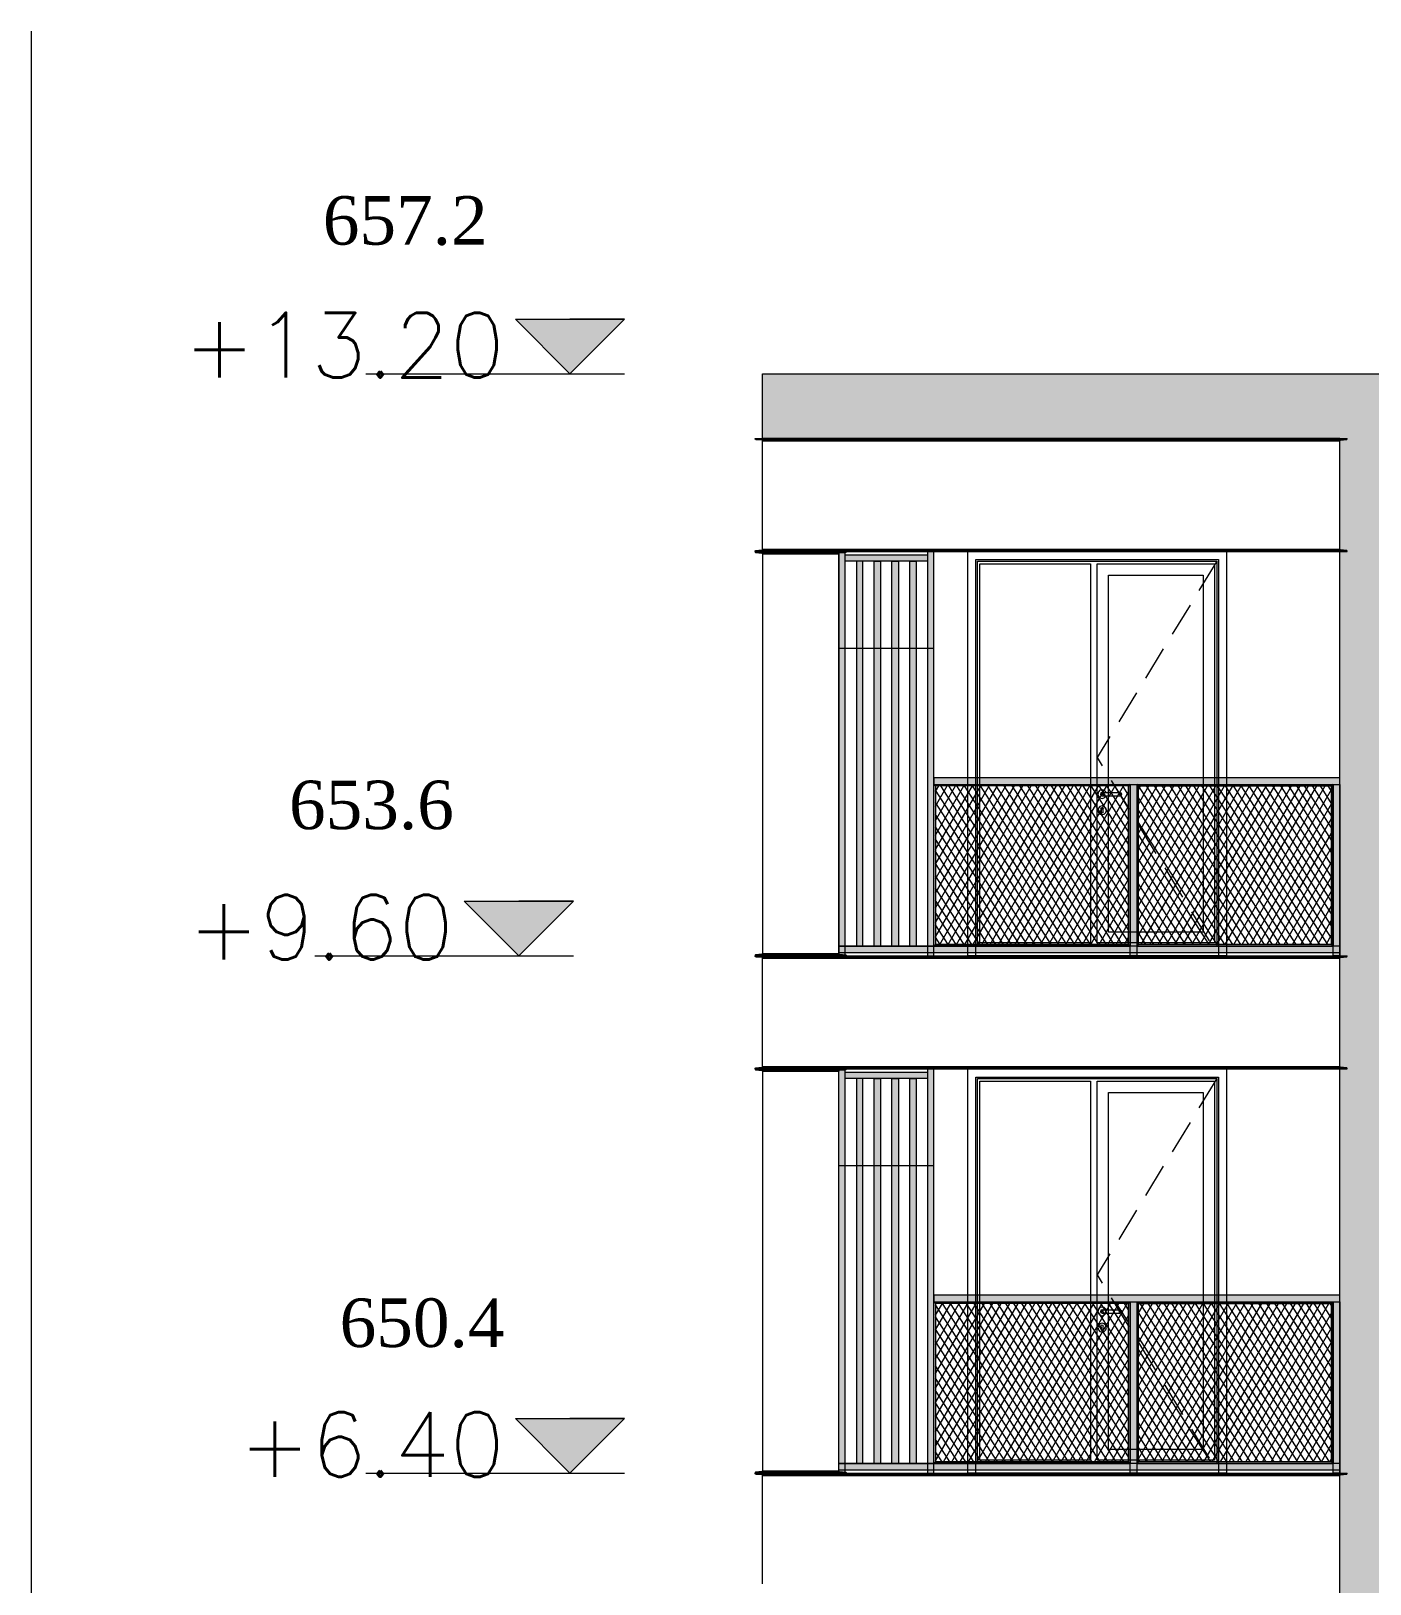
# Model space of a CAD drawing. Header units: millimetres. Extents: x 476244520 to 476657119, y 4620824743 to 4621446928.
# Drawn here: x 476599165 to 476607446, y 4621078460 to 4621088065 of the extents above; entities that cross this region are included whole.
import ezdxf

# ---------------------------------------------------------------- set-up
doc = ezdxf.new("R2010")
doc.units = ezdxf.units.MM
doc.header["$MEASUREMENT"] = 0
doc.linetypes.add('Hidden Line', pattern=[317.5, 211.666667, -105.833333])
for name, color, linetype, lineweight in [('0_Pen_No__1_Pen_No__250', 7, 'Continuous', 0), ('0_Pen_No__250_Pen_No__142', 142, 'Continuous', 0), ('2D Drafting - General_Pen_No__7_Pen_No__7', 7, 'Continuous', 0), ('New_2D Drafting - General_Pen_No__30_Pen_No__9_Pen_No__9_Pen_No__253', 252, 'Continuous', 0), ('New_2D Drafting - General_Pen_No__30_Pen_No__9_Pen_No__9_Pen_No__255', 255, 'Continuous', 0), ('New_2D Drafting - General_Pen_No__30_Pen_No__9_Pen_No__9_Pen_No__7', 7, 'Continuous', 0), ('New_2D Drafting - General_Pen_No__4', 7, 'Continuous', 0), ('New_2D Drafting - General_Pen_No__7', 7, 'Continuous', 0), ('New_New_piketebi_Pen_No__7_Pen_No__1', 1, 'Continuous', 0), ('New_Structural - Bearing_Pen_No__1', 1, 'Continuous', 0), ('New_Structural - Bearing_Pen_No__250', 7, 'Continuous', 0), ('Structural - Bearing_Pen_No__250', 7, 'Continuous', 0), ('zoma_Pen_No__1_Pen_No__142', 142, 'Continuous', 0)]:
    doc.layers.add(name, color=color, linetype=linetype, lineweight=lineweight)
doc.styles.add('GENERATED_STYLE_7', font='times.ttf')
pattern_1 = [(60, (476844527.15, 4621385791.044), (-38.971143, 22.5), []), (122.833095, (476844527.15, 4621385791.044), (36.8060797, 18.75), [])]

msp = doc.modelspace()

# ---------------------------------------------------------------- hatches: boundary and pattern name
at = {"layer": '0_Pen_No__250_Pen_No__142', "linetype": 'Continuous', "lineweight": 0}
for points in [[(476602497.861, 4621085944.891), (476602160.332, 4621086282.585), (476602835.554, 4621086282.42)], [(476602182.119, 4621082345.297), (476601844.59, 4621082682.991), (476602519.812, 4621082682.826)], [(476602497.843, 4621079145.297), (476602160.314, 4621079482.991), (476602835.536, 4621079482.826)]]:
    msp.add_hatch(color=142, dxfattribs=at).paths.add_polyline_path(points)
at = {"layer": 'New_2D Drafting - General_Pen_No__30_Pen_No__9_Pen_No__9_Pen_No__253', "linetype": 'Continuous', "lineweight": 0}
h = msp.add_hatch(dxfattribs=at)
h.set_pattern_fill('BRICK___RUNNING_BOND', color=252, style=0, pattern_type=2)
h.set_pattern_definition([(0, (476844527.15, 4621385791.044), (0, 66.64), []), (90, (476844527.15, 4621385791.04), (-244.8, 0), [66.64, -66.64]), (90, (476844649.55, 4621385857.68), (-244.8, 0), [66.64, -66.64])])
h.paths.add_polyline_path([(476610659.182, 4621085945.125), (476610658.709, 4621075245.534), (476610408.752, 4621075245.534), (476610408.752, 4621075245.581), (476608808.752, 4621075245.581), (476607259.321, 4621075245.581), (476607259.321, 4621085545.576), (476603689.344, 4621085545.576), (476603689.333, 4621085945.125)])
h.paths.add_polyline_path([(476608209.42, 4621082345.606), (476608209.42, 4621082065.581), (476610009.42, 4621082065.581), (476610009.42, 4621082345.581), (476609908.602, 4621082345.581), (476609908.602, 4621084845.581), (476608308.602, 4621084845.581), (476608308.602, 4621082345.606)], flags=0)
h.paths.add_polyline_path([(476608209.42, 4621075945.581), (476608209.42, 4621075665.581), (476610009.42, 4621075665.581), (476610009.42, 4621075945.581), (476609908.386, 4621075945.581), (476609908.386, 4621078445.581), (476608308.386, 4621078445.582), (476608308.386, 4621075945.581)], flags=0)
h.paths.add_polyline_path([(476608209.42, 4621078865.581), (476610009.42, 4621078865.581), (476610009.42, 4621079145.581), (476609908.386, 4621079145.581), (476609908.386, 4621081645.581), (476608308.386, 4621081645.582), (476608308.386, 4621079145.581), (476608209.42, 4621079145.581)], flags=0)
at = {"layer": 'New_2D Drafting - General_Pen_No__30_Pen_No__9_Pen_No__9_Pen_No__255', "linetype": 'Continuous', "lineweight": 0}
for points in [[(476604199.388, 4621084845.549), (476604159.388, 4621084845.549), (476604159.388, 4621082345.555), (476604199.388, 4621082345.555)], [(476604709.388, 4621084825.549), (476604709.388, 4621084785.462), (476604199.388, 4621084785.462), (476604199.388, 4621084825.549)], [(476604309.388, 4621084785.462), (476604269.388, 4621084785.462), (476604269.388, 4621082405.581), (476604309.388, 4621082405.581)], [(476604419.388, 4621084785.462), (476604419.388, 4621082405.581), (476604379.388, 4621082405.581), (476604379.388, 4621084785.462)], [(476604529.388, 4621084785.462), (476604529.388, 4621082405.581), (476604489.388, 4621082405.581), (476604489.388, 4621084785.462)], [(476604639.388, 4621084785.462), (476604639.388, 4621082405.581), (476604599.388, 4621082405.581), (476604599.388, 4621084785.462)], [(476604749.388, 4621084845.549), (476604709.388, 4621084845.549), (476604709.388, 4621082345.555), (476604749.388, 4621082345.555)], [(476607259.321, 4621083405.583), (476607259.321, 4621083445.583), (476604749.613, 4621083445.583), (476604749.613, 4621083405.583)], [(476604759.699, 4621083395.583), (476604749.613, 4621083405.583), (476605963.737, 4621083405.583), (476605953.737, 4621083395.583)], [(476604749.613, 4621083405.583), (476604759.699, 4621083395.583), (476604759.699, 4621082415.555), (476604749.613, 4621082405.581)], [(476605963.764, 4621082405.581), (476605953.764, 4621082415.581), (476605953.764, 4621083395.609), (476605963.764, 4621083405.609)], [(476606003.764, 4621082345.555), (476605963.764, 4621082345.555), (476605963.764, 4621083405.583), (476606003.764, 4621083405.583)], [(476606003.764, 4621082405.555), (476606013.764, 4621082415.555), (476606013.764, 4621083395.583), (476606003.764, 4621083405.583)], [(476606013.764, 4621083395.583), (476606003.764, 4621083405.583), (476607219.321, 4621083405.583), (476607209.321, 4621083395.583)], [(476607219.321, 4621082405.555), (476607209.321, 4621082415.555), (476607209.321, 4621083395.583), (476607219.321, 4621083405.583)], [(476607259.321, 4621082345.589), (476607219.321, 4621082345.589), (476607219.321, 4621083405.583), (476607259.321, 4621083405.583)], [(476607259.321, 4621082365.581), (476607259.321, 4621082405.581), (476604159.388, 4621082405.581), (476604159.388, 4621082365.581)], [(476604759.71, 4621082415.566), (476604749.613, 4621082405.581), (476605963.737, 4621082405.581), (476605953.73, 4621082415.588)], [(476606013.764, 4621082415.581), (476606003.764, 4621082405.581), (476607219.321, 4621082405.581), (476607209.321, 4621082415.581)], [(476604199.388, 4621081645.549), (476604159.388, 4621081645.549), (476604159.388, 4621079145.555), (476604199.388, 4621079145.555)], [(476604709.388, 4621081625.549), (476604709.388, 4621081585.462), (476604199.388, 4621081585.462), (476604199.388, 4621081625.549)], [(476604749.388, 4621081645.549), (476604709.388, 4621081645.549), (476604709.388, 4621079145.555), (476604749.388, 4621079145.555)], [(476604309.388, 4621081585.462), (476604269.388, 4621081585.462), (476604269.388, 4621079205.581), (476604309.388, 4621079205.581)], [(476604419.388, 4621081585.462), (476604419.388, 4621079205.581), (476604379.388, 4621079205.581), (476604379.388, 4621081585.462)], [(476604529.388, 4621081585.462), (476604529.388, 4621079205.581), (476604489.388, 4621079205.581), (476604489.388, 4621081585.462)], [(476604639.388, 4621081585.462), (476604639.388, 4621079205.581), (476604599.388, 4621079205.581), (476604599.388, 4621081585.462)], [(476607259.321, 4621080205.583), (476607259.321, 4621080245.583), (476604749.613, 4621080245.583), (476604749.613, 4621080205.583)], [(476604759.699, 4621080195.583), (476604749.613, 4621080205.583), (476605963.737, 4621080205.583), (476605953.737, 4621080195.583)], [(476604749.613, 4621080205.583), (476604759.699, 4621080195.583), (476604759.699, 4621079215.555), (476604749.613, 4621079205.581)], [(476605963.764, 4621079205.581), (476605953.764, 4621079215.581), (476605953.764, 4621080195.609), (476605963.764, 4621080205.609)], [(476606003.764, 4621079145.555), (476605963.764, 4621079145.555), (476605963.764, 4621080205.583), (476606003.764, 4621080205.583)], [(476606003.764, 4621079205.555), (476606013.764, 4621079215.555), (476606013.764, 4621080195.583), (476606003.764, 4621080205.583)], [(476606013.764, 4621080195.583), (476606003.764, 4621080205.583), (476607219.321, 4621080205.583), (476607209.321, 4621080195.583)], [(476607219.321, 4621079205.555), (476607209.321, 4621079215.555), (476607209.321, 4621080195.583), (476607219.321, 4621080205.583)], [(476607259.321, 4621079145.589), (476607219.321, 4621079145.589), (476607219.321, 4621080205.583), (476607259.321, 4621080205.583)], [(476607259.321, 4621079165.581), (476607259.321, 4621079205.581), (476604159.388, 4621079205.581), (476604159.388, 4621079165.581)], [(476604759.71, 4621079215.566), (476604749.613, 4621079205.581), (476605963.737, 4621079205.581), (476605953.73, 4621079215.588)], [(476606013.764, 4621079215.581), (476606003.764, 4621079205.581), (476607219.321, 4621079205.581), (476607209.321, 4621079215.581)]]:
    msp.add_hatch(color=255, dxfattribs=at).paths.add_polyline_path(points)
at = {"layer": 'New_2D Drafting - General_Pen_No__7', "linetype": 'Continuous', "lineweight": 0}
h = msp.add_hatch(dxfattribs=at)
h.set_pattern_fill('BATT_INSULATION', style=0, pattern_type=2)
h.set_pattern_definition(pattern_1)
h.paths.add_polyline_path([(476605953.764, 4621083395.583), (476604759.699, 4621083395.583), (476604759.699, 4621082415.555), (476605953.764, 4621082415.555)])
h = msp.add_hatch(dxfattribs=at)
h.set_pattern_fill('BATT_INSULATION', style=0, pattern_type=2)
h.set_pattern_definition(pattern_1)
h.paths.add_polyline_path([(476607209.321, 4621082415.581), (476606013.764, 4621082415.581), (476606013.764, 4621083395.583), (476607209.321, 4621083395.583)])
h = msp.add_hatch(dxfattribs=at)
h.set_pattern_fill('BATT_INSULATION', style=0, pattern_type=2)
h.set_pattern_definition(pattern_1)
h.paths.add_polyline_path([(476605953.764, 4621080195.583), (476604759.699, 4621080195.583), (476604759.699, 4621079215.555), (476605953.764, 4621079215.555)])
h = msp.add_hatch(dxfattribs=at)
h.set_pattern_fill('BATT_INSULATION', style=0, pattern_type=2)
h.set_pattern_definition(pattern_1)
h.paths.add_polyline_path([(476607209.321, 4621079215.581), (476606013.764, 4621079215.581), (476606013.764, 4621080195.583), (476607209.321, 4621080195.583)])

# ---------------------------------------------------------------- linework, layer by layer
at = {"layer": '0_Pen_No__1_Pen_No__250', "color": 7, "linetype": 'Continuous', "lineweight": 0, "flags": 128}
for points in [[(476602497.861, 4621085944.891), (476602160.332, 4621086282.585), (476602497.943, 4621086282.502)], [(476602497.861, 4621085944.891), (476602835.554, 4621086282.42), (476602497.943, 4621086282.502)], [(476601235.472, 4621085945.199), (476602835.472, 4621085944.809)], [(476602182.119, 4621082345.297), (476601844.59, 4621082682.991), (476602182.201, 4621082682.908)], [(476602182.119, 4621082345.297), (476602519.812, 4621082682.826), (476602182.201, 4621082682.908)], [(476600919.73, 4621082345.605), (476602519.73, 4621082345.215)], [(476602497.843, 4621079145.297), (476602160.314, 4621079482.991), (476602497.925, 4621079482.908)], [(476602497.843, 4621079145.297), (476602835.536, 4621079482.826), (476602497.925, 4621079482.908)], [(476601235.454, 4621079145.605), (476602835.454, 4621079145.215)]]:
    msp.add_lwpolyline(points, dxfattribs=at)
at = {"layer": '0_Pen_No__250_Pen_No__142', "color": 142, "linetype": 'Continuous', "lineweight": 0, "flags": 128}
for points in [[(476602497.861, 4621085944.891), (476602160.332, 4621086282.585), (476602835.554, 4621086282.42)], [(476602182.119, 4621082345.297), (476601844.59, 4621082682.991), (476602519.812, 4621082682.826)], [(476602497.843, 4621079145.297), (476602160.314, 4621079482.991), (476602835.536, 4621079482.826)]]:
    msp.add_lwpolyline(points, close=True, dxfattribs=at)
at = {"layer": '2D Drafting - General_Pen_No__7_Pen_No__7', "color": 7, "linetype": 'Continuous', "lineweight": 0, "flags": 128}
for points in [[(476606554.545, 4621082345.581), (476604958.662, 4621082345.581), (476604958.662, 4621084845.582), (476606558.662, 4621084845.581)], [(476606558.662, 4621084845.581), (476606558.662, 4621082345.581), (476606554.545, 4621082345.581)], [(476606554.545, 4621079145.581), (476604958.662, 4621079145.581), (476604958.662, 4621081645.582), (476606558.662, 4621081645.581)], [(476606558.662, 4621081645.581), (476606558.662, 4621079145.581), (476606554.545, 4621079145.581)]]:
    msp.add_lwpolyline(points, dxfattribs=at)
for points in [[(476605008.662, 4621084795.58), (476606508.662, 4621084795.58), (476606508.662, 4621082345.582), (476605008.662, 4621082345.583)], [(476605018.662, 4621084785.58), (476606498.662, 4621084785.58), (476606498.662, 4621082405.583), (476605018.662, 4621082405.583)], [(476605033.662, 4621084770.58), (476605718.662, 4621084770.58), (476605718.662, 4621082425.583), (476605033.662, 4621082425.583)], [(476605758.657, 4621084770.58), (476606483.662, 4621084770.58), (476606483.662, 4621082425.583), (476605758.662, 4621082425.583)], [(476605828.662, 4621084700.58), (476606413.662, 4621084700.58), (476606413.662, 4621082490.583), (476605828.662, 4621082490.583)], [(476605008.662, 4621081595.58), (476606508.662, 4621081595.58), (476606508.662, 4621079145.582), (476605008.662, 4621079145.583)], [(476605018.662, 4621081585.58), (476606498.662, 4621081585.58), (476606498.662, 4621079205.583), (476605018.662, 4621079205.583)], [(476605033.662, 4621081570.58), (476605718.662, 4621081570.58), (476605718.662, 4621079225.583), (476605033.662, 4621079225.583)], [(476605758.657, 4621081570.58), (476606483.662, 4621081570.58), (476606483.662, 4621079225.583), (476605758.662, 4621079225.583)], [(476605828.662, 4621081500.58), (476606413.662, 4621081500.58), (476606413.662, 4621079290.583), (476605828.662, 4621079290.583)]]:
    msp.add_lwpolyline(points, close=True, dxfattribs=at)
at = {"layer": '2D Drafting - General_Pen_No__7_Pen_No__7', "color": 7, "linetype": 'Hidden Line', "lineweight": 0, "flags": 128}
for points in [[(476606498.662, 4621084785.58), (476605758.662, 4621083571.458), (476606507.885, 4621082346.866)], [(476606498.662, 4621081585.58), (476605758.662, 4621080371.458), (476606507.885, 4621079146.866)]]:
    msp.add_lwpolyline(points, dxfattribs=at)
at = {"layer": 'New_2D Drafting - General_Pen_No__30_Pen_No__9_Pen_No__9_Pen_No__7', "color": 7, "linetype": 'Continuous', "lineweight": 0, "flags": 128}
for points in [[(476610659.182, 4621085945.125), (476610658.709, 4621075245.534), (476610408.752, 4621075245.534), (476610408.752, 4621075245.581), (476608808.752, 4621075245.581), (476607259.321, 4621075245.581), (476607259.321, 4621085545.576), (476603689.344, 4621085545.576), (476603689.333, 4621085945.125)], [(476604199.388, 4621084845.549), (476604159.388, 4621084845.549), (476604159.388, 4621082345.555), (476604199.388, 4621082345.555)], [(476604709.388, 4621084825.549), (476604709.388, 4621084785.462), (476604199.388, 4621084785.462), (476604199.388, 4621084825.549)], [(476604309.388, 4621084785.462), (476604269.388, 4621084785.462), (476604269.388, 4621082405.581), (476604309.388, 4621082405.581)], [(476604419.388, 4621084785.462), (476604419.388, 4621082405.581), (476604379.388, 4621082405.581), (476604379.388, 4621084785.462)], [(476604529.388, 4621084785.462), (476604529.388, 4621082405.581), (476604489.388, 4621082405.581), (476604489.388, 4621084785.462)], [(476604639.388, 4621084785.462), (476604639.388, 4621082405.581), (476604599.388, 4621082405.581), (476604599.388, 4621084785.462)], [(476604749.388, 4621084845.549), (476604709.388, 4621084845.549), (476604709.388, 4621082345.555), (476604749.388, 4621082345.555)], [(476604159.388, 4621082405.581), (476604749.388, 4621082405.581), (476604749.388, 4621084245.166), (476604159.388, 4621084245.166)], [(476607259.321, 4621083405.583), (476607259.321, 4621083445.583), (476604749.613, 4621083445.583), (476604749.613, 4621083405.583)], [(476604759.699, 4621083395.583), (476604749.613, 4621083405.583), (476605963.737, 4621083405.583), (476605953.737, 4621083395.583)], [(476604749.613, 4621083405.583), (476604759.699, 4621083395.583), (476604759.699, 4621082415.555), (476604749.613, 4621082405.581)], [(476605963.764, 4621082405.581), (476605953.764, 4621082415.581), (476605953.764, 4621083395.609), (476605963.764, 4621083405.609)], [(476606003.764, 4621082345.555), (476605963.764, 4621082345.555), (476605963.764, 4621083405.583), (476606003.764, 4621083405.583)], [(476606003.764, 4621082405.555), (476606013.764, 4621082415.555), (476606013.764, 4621083395.583), (476606003.764, 4621083405.583)], [(476606013.764, 4621083395.583), (476606003.764, 4621083405.583), (476607219.321, 4621083405.583), (476607209.321, 4621083395.583)], [(476607219.321, 4621082405.555), (476607209.321, 4621082415.555), (476607209.321, 4621083395.583), (476607219.321, 4621083405.583)], [(476607259.321, 4621082345.589), (476607219.321, 4621082345.589), (476607219.321, 4621083405.583), (476607259.321, 4621083405.583)], [(476607259.321, 4621082365.581), (476607259.321, 4621082405.581), (476604159.388, 4621082405.581), (476604159.388, 4621082365.581)], [(476604759.71, 4621082415.566), (476604749.613, 4621082405.581), (476605963.737, 4621082405.581), (476605953.73, 4621082415.588)], [(476606013.764, 4621082415.581), (476606003.764, 4621082405.581), (476607219.321, 4621082405.581), (476607209.321, 4621082415.581)], [(476604199.388, 4621081645.549), (476604159.388, 4621081645.549), (476604159.388, 4621079145.555), (476604199.388, 4621079145.555)], [(476604709.388, 4621081625.549), (476604709.388, 4621081585.462), (476604199.388, 4621081585.462), (476604199.388, 4621081625.549)], [(476604749.388, 4621081645.549), (476604709.388, 4621081645.549), (476604709.388, 4621079145.555), (476604749.388, 4621079145.555)], [(476604309.388, 4621081585.462), (476604269.388, 4621081585.462), (476604269.388, 4621079205.581), (476604309.388, 4621079205.581)], [(476604419.388, 4621081585.462), (476604419.388, 4621079205.581), (476604379.388, 4621079205.581), (476604379.388, 4621081585.462)], [(476604529.388, 4621081585.462), (476604529.388, 4621079205.581), (476604489.388, 4621079205.581), (476604489.388, 4621081585.462)], [(476604639.388, 4621081585.462), (476604639.388, 4621079205.581), (476604599.388, 4621079205.581), (476604599.388, 4621081585.462)], [(476604159.388, 4621079205.581), (476604749.388, 4621079205.581), (476604749.388, 4621081045.166), (476604159.388, 4621081045.166)], [(476607259.321, 4621080205.583), (476607259.321, 4621080245.583), (476604749.613, 4621080245.583), (476604749.613, 4621080205.583)], [(476604759.699, 4621080195.583), (476604749.613, 4621080205.583), (476605963.737, 4621080205.583), (476605953.737, 4621080195.583)], [(476604749.613, 4621080205.583), (476604759.699, 4621080195.583), (476604759.699, 4621079215.555), (476604749.613, 4621079205.581)], [(476605963.764, 4621079205.581), (476605953.764, 4621079215.581), (476605953.764, 4621080195.609), (476605963.764, 4621080205.609)], [(476606003.764, 4621079145.555), (476605963.764, 4621079145.555), (476605963.764, 4621080205.583), (476606003.764, 4621080205.583)], [(476606003.764, 4621079205.555), (476606013.764, 4621079215.555), (476606013.764, 4621080195.583), (476606003.764, 4621080205.583)], [(476606013.764, 4621080195.583), (476606003.764, 4621080205.583), (476607219.321, 4621080205.583), (476607209.321, 4621080195.583)], [(476607219.321, 4621079205.555), (476607209.321, 4621079215.555), (476607209.321, 4621080195.583), (476607219.321, 4621080205.583)], [(476607259.321, 4621079145.589), (476607219.321, 4621079145.589), (476607219.321, 4621080205.583), (476607259.321, 4621080205.583)], [(476607259.321, 4621079165.581), (476607259.321, 4621079205.581), (476604159.388, 4621079205.581), (476604159.388, 4621079165.581)], [(476604759.71, 4621079215.566), (476604749.613, 4621079205.581), (476605963.737, 4621079205.581), (476605953.73, 4621079215.588)], [(476606013.764, 4621079215.581), (476606003.764, 4621079205.581), (476607219.321, 4621079205.581), (476607209.321, 4621079215.581)]]:
    msp.add_lwpolyline(points, close=True, dxfattribs=at)
at = {"layer": 'New_2D Drafting - General_Pen_No__4', "color": 7, "linetype": 'Continuous', "lineweight": 0, "flags": 128}
for points in [[(476605953.764, 4621083395.583), (476604759.699, 4621083395.583), (476604759.699, 4621082415.555), (476605953.764, 4621082415.555)], [(476607209.321, 4621082415.581), (476606013.764, 4621082415.581), (476606013.764, 4621083395.583), (476607209.321, 4621083395.583)], [(476605953.764, 4621080195.583), (476604759.699, 4621080195.583), (476604759.699, 4621079215.555), (476605953.764, 4621079215.555)], [(476607209.321, 4621079215.581), (476606013.764, 4621079215.581), (476606013.764, 4621080195.583), (476607209.321, 4621080195.583)]]:
    msp.add_lwpolyline(points, close=True, dxfattribs=at)
at = {"layer": 'New_Structural - Bearing_Pen_No__1', "color": 1, "linetype": 'Continuous', "lineweight": 0}
msp.add_line((476599164.718, 4621088065.135), (476599164.718, 4621061333.809), dxfattribs=at)
at = {"layer": 'New_Structural - Bearing_Pen_No__250', "color": 7, "linetype": 'Continuous', "lineweight": 0}
for p, q in [((476605766.169, 4621083359.081), (476605762.552, 4621083345.581)), ((476605762.552, 4621083345.581), (476605766.169, 4621083332.081)), ((476605776.052, 4621083368.964), (476605766.169, 4621083359.081)), ((476605766.169, 4621083332.081), (476605776.052, 4621083322.199)), ((476605789.552, 4621083372.581), (476605776.052, 4621083368.964)), ((476605776.052, 4621083322.199), (476605789.552, 4621083318.581)), ((476605782.481, 4621083352.653), (476605779.552, 4621083345.581)), ((476605779.552, 4621083345.581), (476605782.481, 4621083338.51)), ((476605784.033, 4621083352.653), (476605781.274, 4621083345.581)), ((476605781.274, 4621083345.581), (476605784.033, 4621083338.51)), ((476605789.552, 4621083355.581), (476605782.481, 4621083352.653)), ((476605782.481, 4621083338.51), (476605789.552, 4621083335.581)), ((476605788.847, 4621083352.653), (476605786.736, 4621083345.581)), ((476605786.736, 4621083345.581), (476605788.847, 4621083338.51)), ((476605803.052, 4621083368.964), (476605789.552, 4621083372.581)), ((476605789.552, 4621083355.581), (476605790.694, 4621083355.581)), ((476605789.552, 4621083335.581), (476605790.694, 4621083335.581)), ((476605789.552, 4621083318.581), (476605803.052, 4621083322.199)), ((476605790.694, 4621083355.581), (476605793.945, 4621083355.581)), ((476605790.694, 4621083335.581), (476605793.945, 4621083335.581)), ((476605793.945, 4621083355.581), (476605798.812, 4621083355.581)), ((476605793.945, 4621083335.581), (476605798.812, 4621083335.581)), ((476605796.053, 4621083352.653), (476605794.91, 4621083345.581)), ((476605794.91, 4621083345.581), (476605796.053, 4621083338.51)), ((476605798.812, 4621083355.581), (476605804.552, 4621083355.581)), ((476605798.812, 4621083335.581), (476605804.552, 4621083335.581)), ((476605812.935, 4621083359.081), (476605803.052, 4621083368.964)), ((476605803.052, 4621083322.199), (476605812.935, 4621083332.081)), ((476605804.552, 4621083355.581), (476605884.552, 4621083355.581)), ((476605804.552, 4621083335.581), (476605884.552, 4621083335.581)), ((476605813.872, 4621083355.581), (476605812.935, 4621083359.081)), ((476605812.935, 4621083332.081), (476605813.872, 4621083335.581)), ((476605884.552, 4621083355.581), (476605890.292, 4621083355.581)), ((476605884.552, 4621083335.581), (476605890.292, 4621083335.581)), ((476605890.292, 4621083355.581), (476605895.158, 4621083355.581)), ((476605890.292, 4621083335.581), (476605895.158, 4621083335.581)), ((476605893.051, 4621083352.653), (476605894.194, 4621083345.581)), ((476605894.194, 4621083345.581), (476605893.051, 4621083338.51)), ((476605895.158, 4621083355.581), (476605898.41, 4621083355.581)), ((476605895.158, 4621083335.581), (476605898.41, 4621083335.581)), ((476605898.41, 4621083355.581), (476605899.552, 4621083355.581)), ((476605898.41, 4621083335.581), (476605899.552, 4621083335.581)), ((476605899.552, 4621083355.581), (476605906.623, 4621083352.653)), ((476605906.623, 4621083338.51), (476605899.552, 4621083335.581)), ((476605900.256, 4621083352.653), (476605902.368, 4621083345.581)), ((476605902.368, 4621083345.581), (476605900.256, 4621083338.51)), ((476605905.071, 4621083352.653), (476605907.83, 4621083345.581)), ((476605907.83, 4621083345.581), (476605905.071, 4621083338.51)), ((476605906.623, 4621083352.653), (476605909.552, 4621083345.581)), ((476605909.552, 4621083345.581), (476605906.623, 4621083338.51)), ((476605766.169, 4621083259.081), (476605762.552, 4621083245.581)), ((476605762.552, 4621083245.581), (476605766.169, 4621083232.081)), ((476605776.052, 4621083268.964), (476605766.169, 4621083259.081)), ((476605766.169, 4621083232.081), (476605776.052, 4621083222.199)), ((476605789.552, 4621083272.581), (476605776.052, 4621083268.964)), ((476605782.832, 4621083257.221), (476605782.084, 4621083255.274)), ((476605784.552, 4621083249.981), (476605782.084, 4621083255.274)), ((476605782.832, 4621083257.221), (476605784.177, 4621083260.725)), ((476605784.177, 4621083260.725), (476605789.552, 4621083263.007)), ((476605784.552, 4621083248.468), (476605784.552, 4621083249.981)), ((476605784.552, 4621083248.468), (476605784.552, 4621083245.581)), ((476605784.552, 4621083245.581), (476605784.552, 4621083242.695)), ((476605784.552, 4621083242.695), (476605784.552, 4621083236.921)), ((476605784.552, 4621083236.921), (476605784.552, 4621083233.081)), ((476605786.016, 4621083229.546), (476605784.552, 4621083233.081)), ((476605789.552, 4621083228.081), (476605786.016, 4621083229.546)), ((476605803.052, 4621083268.964), (476605789.552, 4621083272.581)), ((476605789.552, 4621083263.007), (476605794.927, 4621083260.725)), ((476605793.087, 4621083229.546), (476605789.552, 4621083228.081)), ((476605794.552, 4621083233.081), (476605793.087, 4621083229.546)), ((476605797.02, 4621083255.274), (476605794.552, 4621083249.981)), ((476605794.552, 4621083249.981), (476605794.552, 4621083248.468)), ((476605794.552, 4621083248.468), (476605794.552, 4621083245.581)), ((476605794.552, 4621083245.581), (476605794.552, 4621083242.695)), ((476605794.552, 4621083242.695), (476605794.552, 4621083236.921)), ((476605794.552, 4621083236.921), (476605794.552, 4621083233.081)), ((476605796.272, 4621083257.221), (476605794.927, 4621083260.725)), ((476605796.272, 4621083257.221), (476605797.02, 4621083255.274)), ((476605812.935, 4621083259.081), (476605803.052, 4621083268.964)), ((476605803.052, 4621083222.199), (476605812.935, 4621083232.081)), ((476605816.552, 4621083245.581), (476605812.935, 4621083259.081)), ((476605812.935, 4621083232.081), (476605816.552, 4621083245.581)), ((476605776.052, 4621083222.199), (476605789.552, 4621083218.581)), ((476605789.552, 4621083218.581), (476605803.052, 4621083222.199)), ((476605766.169, 4621080159.081), (476605762.552, 4621080145.581)), ((476605776.052, 4621080168.964), (476605766.169, 4621080159.081)), ((476605789.552, 4621080172.581), (476605776.052, 4621080168.964)), ((476605782.481, 4621080152.653), (476605779.552, 4621080145.581)), ((476605784.033, 4621080152.653), (476605781.274, 4621080145.581)), ((476605789.552, 4621080155.581), (476605782.481, 4621080152.653)), ((476605788.847, 4621080152.653), (476605786.736, 4621080145.581)), ((476605803.052, 4621080168.964), (476605789.552, 4621080172.581)), ((476605789.552, 4621080155.581), (476605790.694, 4621080155.581)), ((476605790.694, 4621080155.581), (476605793.945, 4621080155.581)), ((476605793.945, 4621080155.581), (476605798.812, 4621080155.581)), ((476605796.053, 4621080152.653), (476605794.91, 4621080145.581)), ((476605798.812, 4621080155.581), (476605804.552, 4621080155.581)), ((476605812.935, 4621080159.081), (476605803.052, 4621080168.964)), ((476605804.552, 4621080155.581), (476605884.552, 4621080155.581)), ((476605813.872, 4621080155.581), (476605812.935, 4621080159.081)), ((476605884.552, 4621080155.581), (476605890.292, 4621080155.581)), ((476605890.292, 4621080155.581), (476605895.158, 4621080155.581)), ((476605893.051, 4621080152.653), (476605894.194, 4621080145.581)), ((476605895.158, 4621080155.581), (476605898.41, 4621080155.581)), ((476605898.41, 4621080155.581), (476605899.552, 4621080155.581)), ((476605899.552, 4621080155.581), (476605906.623, 4621080152.653)), ((476605900.256, 4621080152.653), (476605902.368, 4621080145.581)), ((476605905.071, 4621080152.653), (476605907.83, 4621080145.581)), ((476605906.623, 4621080152.653), (476605909.552, 4621080145.581)), ((476605762.552, 4621080145.581), (476605766.169, 4621080132.081)), ((476605766.169, 4621080059.081), (476605762.552, 4621080045.581)), ((476605766.169, 4621080132.081), (476605776.052, 4621080122.199)), ((476605776.052, 4621080068.964), (476605766.169, 4621080059.081)), ((476605776.052, 4621080122.199), (476605789.552, 4621080118.581)), ((476605789.552, 4621080072.581), (476605776.052, 4621080068.964)), ((476605779.552, 4621080145.581), (476605782.481, 4621080138.51)), ((476605781.274, 4621080145.581), (476605784.033, 4621080138.51)), ((476605782.832, 4621080057.221), (476605782.084, 4621080055.274)), ((476605784.552, 4621080049.981), (476605782.084, 4621080055.274)), ((476605782.481, 4621080138.51), (476605789.552, 4621080135.581)), ((476605782.832, 4621080057.221), (476605784.177, 4621080060.725)), ((476605784.177, 4621080060.725), (476605789.552, 4621080063.007)), ((476605786.736, 4621080145.581), (476605788.847, 4621080138.51)), ((476605789.552, 4621080135.581), (476605790.694, 4621080135.581)), ((476605789.552, 4621080118.581), (476605803.052, 4621080122.199)), ((476605803.052, 4621080068.964), (476605789.552, 4621080072.581)), ((476605789.552, 4621080063.007), (476605794.927, 4621080060.725)), ((476605790.694, 4621080135.581), (476605793.945, 4621080135.581)), ((476605793.945, 4621080135.581), (476605798.812, 4621080135.581)), ((476605797.02, 4621080055.274), (476605794.552, 4621080049.981)), ((476605794.91, 4621080145.581), (476605796.053, 4621080138.51)), ((476605796.272, 4621080057.221), (476605794.927, 4621080060.725)), ((476605796.272, 4621080057.221), (476605797.02, 4621080055.274)), ((476605798.812, 4621080135.581), (476605804.552, 4621080135.581)), ((476605803.052, 4621080122.199), (476605812.935, 4621080132.081)), ((476605812.935, 4621080059.081), (476605803.052, 4621080068.964)), ((476605804.552, 4621080135.581), (476605884.552, 4621080135.581)), ((476605812.935, 4621080132.081), (476605813.872, 4621080135.581)), ((476605816.552, 4621080045.581), (476605812.935, 4621080059.081)), ((476605884.552, 4621080135.581), (476605890.292, 4621080135.581)), ((476605890.292, 4621080135.581), (476605895.158, 4621080135.581)), ((476605894.194, 4621080145.581), (476605893.051, 4621080138.51)), ((476605895.158, 4621080135.581), (476605898.41, 4621080135.581)), ((476605898.41, 4621080135.581), (476605899.552, 4621080135.581)), ((476605906.623, 4621080138.51), (476605899.552, 4621080135.581)), ((476605902.368, 4621080145.581), (476605900.256, 4621080138.51)), ((476605907.83, 4621080145.581), (476605905.071, 4621080138.51)), ((476605909.552, 4621080145.581), (476605906.623, 4621080138.51)), ((476605762.552, 4621080045.581), (476605766.169, 4621080032.081)), ((476605766.169, 4621080032.081), (476605776.052, 4621080022.199)), ((476605776.052, 4621080022.199), (476605789.552, 4621080018.581)), ((476605784.552, 4621080048.468), (476605784.552, 4621080049.981)), ((476605784.552, 4621080048.468), (476605784.552, 4621080045.581)), ((476605784.552, 4621080045.581), (476605784.552, 4621080042.695)), ((476605784.552, 4621080042.695), (476605784.552, 4621080036.921)), ((476605784.552, 4621080036.921), (476605784.552, 4621080033.081)), ((476605786.016, 4621080029.546), (476605784.552, 4621080033.081)), ((476605789.552, 4621080028.081), (476605786.016, 4621080029.546)), ((476605793.087, 4621080029.546), (476605789.552, 4621080028.081)), ((476605789.552, 4621080018.581), (476605803.052, 4621080022.199)), ((476605794.552, 4621080033.081), (476605793.087, 4621080029.546)), ((476605794.552, 4621080049.981), (476605794.552, 4621080048.468)), ((476605794.552, 4621080048.468), (476605794.552, 4621080045.581)), ((476605794.552, 4621080045.581), (476605794.552, 4621080042.695)), ((476605794.552, 4621080042.695), (476605794.552, 4621080036.921)), ((476605794.552, 4621080036.921), (476605794.552, 4621080033.081)), ((476605803.052, 4621080022.199), (476605812.935, 4621080032.081)), ((476605812.935, 4621080032.081), (476605816.552, 4621080045.581))]:
    msp.add_line(p, q, dxfattribs=at)
at = {"layer": 'Structural - Bearing_Pen_No__250', "color": 7, "linetype": 'Continuous', "lineweight": 0}
for p, q in [((476603643.129, 4621085543.081), (476603643.129, 4621085545.576)), ((476603643.129, 4621085545.576), (476607305.647, 4621085545.576)), ((476603643.529, 4621085541.55), (476603643.129, 4621085543.081)), ((476603643.129, 4621085543.081), (476607305.647, 4621085543.081)), ((476603644.667, 4621085540.253), (476603643.529, 4621085541.55)), ((476603646.37, 4621085539.385), (476603644.667, 4621085540.253)), ((476603647.592, 4621085539.126), (476603646.37, 4621085539.385)), ((476603684.993, 4621085535.136), (476603647.592, 4621085539.126)), ((476603647.592, 4621085539.126), (476607301.185, 4621085539.126)), ((476603686.215, 4621085534.876), (476603684.993, 4621085535.136)), ((476603684.993, 4621085535.136), (476607263.784, 4621085535.136)), ((476603687.918, 4621085534.009), (476603686.215, 4621085534.876)), ((476603689.056, 4621085532.712), (476603687.918, 4621085534.009)), ((476603689.455, 4621085531.181), (476603689.056, 4621085532.712)), ((476603689.455, 4621084859.995), (476603689.455, 4621085531.181)), ((476603689.455, 4621085531.181), (476607259.321, 4621085531.181)), ((476607259.321, 4621085531.181), (476607259.721, 4621085532.712)), ((476607259.321, 4621084859.995), (476607259.321, 4621085531.181)), ((476607259.721, 4621085532.712), (476607260.859, 4621085534.009)), ((476607260.859, 4621085534.009), (476607262.562, 4621085534.876)), ((476607262.562, 4621085534.876), (476607263.784, 4621085535.136)), ((476607263.784, 4621085535.136), (476607301.185, 4621085539.126)), ((476607301.185, 4621085539.126), (476607302.407, 4621085539.385)), ((476607302.407, 4621085539.385), (476607304.11, 4621085540.253)), ((476607304.11, 4621085540.253), (476607305.248, 4621085541.55)), ((476607305.248, 4621085541.55), (476607305.647, 4621085543.081)), ((476607305.647, 4621085543.081), (476607305.647, 4621085545.576)), ((476603686.215, 4621084856.281), (476603687.918, 4621084857.148)), ((476603687.918, 4621084857.148), (476603689.056, 4621084858.446)), ((476603689.056, 4621084858.446), (476603689.455, 4621084859.977)), ((476603689.44, 4621084859.977), (476607259.321, 4621084859.977)), ((476607259.721, 4621084858.446), (476607259.321, 4621084859.977)), ((476607260.859, 4621084857.148), (476607259.721, 4621084858.446)), ((476607262.562, 4621084856.281), (476607260.859, 4621084857.148)), ((476603643.129, 4621084848.077), (476603643.529, 4621084849.607)), ((476603643.129, 4621084845.582), (476603643.129, 4621084848.077)), ((476603643.129, 4621084848.077), (476607305.647, 4621084848.077)), ((476603643.129, 4621084845.582), (476607305.647, 4621084845.582)), ((476603643.302, 4621084845.582), (476603643.302, 4621084843.087)), ((476603643.302, 4621084845.582), (476604206.362, 4621084845.582)), ((476603643.302, 4621084843.087), (476603643.702, 4621084841.556)), ((476603643.302, 4621084843.087), (476604206.362, 4621084843.087)), ((476603643.529, 4621084849.607), (476603644.667, 4621084850.905)), ((476603643.702, 4621084841.556), (476603644.84, 4621084840.258)), ((476603644.667, 4621084850.905), (476603646.37, 4621084851.772)), ((476603644.84, 4621084840.258), (476603646.543, 4621084839.391)), ((476603646.37, 4621084851.772), (476603647.592, 4621084852.032)), ((476603646.543, 4621084839.391), (476603647.765, 4621084839.131)), ((476603647.592, 4621084852.032), (476603684.993, 4621084856.021)), ((476603647.592, 4621084852.032), (476607301.185, 4621084852.032)), ((476603647.765, 4621084839.131), (476603685.166, 4621084835.142)), ((476603647.765, 4621084839.131), (476604201.9, 4621084839.131)), ((476603684.993, 4621084856.021), (476603686.215, 4621084856.281)), ((476603684.993, 4621084856.021), (476607263.784, 4621084856.021)), ((476603685.166, 4621084835.142), (476604164.499, 4621084835.145)), ((476603685.166, 4621084835.142), (476603686.388, 4621084834.882)), ((476603686.388, 4621084834.882), (476603688.091, 4621084834.015)), ((476603688.091, 4621084834.015), (476603689.229, 4621084832.717)), ((476603689.229, 4621084832.717), (476603689.628, 4621084831.187)), ((476603689.613, 4621084831.187), (476604160.036, 4621084831.187)), ((476603689.628, 4621084831.168), (476603689.628, 4621082359.971)), ((476604160.436, 4621084832.717), (476604160.036, 4621084831.187)), ((476604160.036, 4621084831.168), (476604160.036, 4621082359.971)), ((476604161.574, 4621084834.015), (476604160.436, 4621084832.717)), ((476604163.277, 4621084834.882), (476604161.574, 4621084834.015)), ((476604164.499, 4621084835.142), (476604163.277, 4621084834.882)), ((476604201.9, 4621084839.131), (476604164.499, 4621084835.142)), ((476604203.122, 4621084839.391), (476604201.9, 4621084839.131)), ((476604204.825, 4621084840.258), (476604203.122, 4621084839.391)), ((476604205.963, 4621084841.556), (476604204.825, 4621084840.258)), ((476604206.362, 4621084843.087), (476604205.963, 4621084841.556)), ((476604206.362, 4621084845.582), (476604206.362, 4621084843.087)), ((476607263.784, 4621084856.021), (476607262.562, 4621084856.281)), ((476607301.185, 4621084852.032), (476607263.784, 4621084856.021)), ((476607302.407, 4621084851.772), (476607301.185, 4621084852.032)), ((476607304.11, 4621084850.905), (476607302.407, 4621084851.772)), ((476607305.248, 4621084849.607), (476607304.11, 4621084850.905)), ((476607305.647, 4621084848.077), (476607305.248, 4621084849.607)), ((476607305.647, 4621084845.582), (476607305.647, 4621084848.077)), ((476603689.628, 4621082359.971), (476603689.229, 4621082358.44)), ((476603689.628, 4621082359.971), (476604160.036, 4621082359.971)), ((476604160.036, 4621082359.971), (476604160.436, 4621082358.44)), ((476603643.129, 4621082343.081), (476603643.129, 4621082345.576)), ((476603643.129, 4621082345.576), (476607305.647, 4621082345.576)), ((476603643.529, 4621082341.55), (476603643.129, 4621082343.081)), ((476603643.129, 4621082343.081), (476607305.647, 4621082343.081)), ((476603643.702, 4621082349.602), (476603643.302, 4621082348.071)), ((476603643.302, 4621082348.071), (476603643.302, 4621082345.576)), ((476603643.302, 4621082348.071), (476604206.362, 4621082348.071)), ((476603643.302, 4621082345.576), (476604206.362, 4621082345.576)), ((476603644.667, 4621082340.253), (476603643.529, 4621082341.55)), ((476603644.84, 4621082350.899), (476603643.702, 4621082349.602)), ((476603646.37, 4621082339.385), (476603644.667, 4621082340.253)), ((476603646.543, 4621082351.766), (476603644.84, 4621082350.899)), ((476603647.592, 4621082339.126), (476603646.37, 4621082339.385)), ((476603647.765, 4621082352.026), (476603646.543, 4621082351.766)), ((476603684.993, 4621082335.136), (476603647.592, 4621082339.126)), ((476603647.592, 4621082339.126), (476607301.185, 4621082339.126)), ((476603685.166, 4621082356.016), (476603647.765, 4621082352.026)), ((476603647.765, 4621082352.026), (476604201.9, 4621082352.026)), ((476603686.215, 4621082334.876), (476603684.993, 4621082335.136)), ((476603684.993, 4621082335.136), (476607263.784, 4621082335.136)), ((476603686.388, 4621082356.275), (476603685.166, 4621082356.016)), ((476603685.166, 4621082356.016), (476604164.499, 4621082356.016)), ((476603687.918, 4621082334.009), (476603686.215, 4621082334.876)), ((476603688.091, 4621082357.143), (476603686.388, 4621082356.275)), ((476603689.056, 4621082332.712), (476603687.918, 4621082334.009)), ((476603689.229, 4621082358.44), (476603688.091, 4621082357.143)), ((476603689.455, 4621082331.181), (476603689.056, 4621082332.712)), ((476603689.455, 4621081659.995), (476603689.455, 4621082331.181)), ((476603689.455, 4621082331.181), (476607259.321, 4621082331.181)), ((476604160.436, 4621082358.44), (476604161.574, 4621082357.143)), ((476604161.574, 4621082357.143), (476604163.277, 4621082356.275)), ((476604163.277, 4621082356.275), (476604164.499, 4621082356.016)), ((476604164.499, 4621082356.016), (476604201.9, 4621082352.026)), ((476604201.9, 4621082352.026), (476604203.122, 4621082351.766)), ((476604203.122, 4621082351.766), (476604204.825, 4621082350.899)), ((476604204.825, 4621082350.899), (476604205.963, 4621082349.602)), ((476604205.963, 4621082349.602), (476604206.362, 4621082348.071)), ((476604206.362, 4621082348.071), (476604206.362, 4621082345.576)), ((476607259.321, 4621082331.181), (476607259.721, 4621082332.712)), ((476607259.321, 4621081659.995), (476607259.321, 4621082331.181)), ((476607259.721, 4621082332.712), (476607260.859, 4621082334.009)), ((476607260.859, 4621082334.009), (476607262.562, 4621082334.876)), ((476607262.562, 4621082334.876), (476607263.784, 4621082335.136)), ((476607263.784, 4621082335.136), (476607301.185, 4621082339.126)), ((476607301.185, 4621082339.126), (476607302.407, 4621082339.385)), ((476607302.407, 4621082339.385), (476607304.11, 4621082340.253)), ((476607304.11, 4621082340.253), (476607305.248, 4621082341.55)), ((476607305.248, 4621082341.55), (476607305.647, 4621082343.081)), ((476607305.647, 4621082343.081), (476607305.647, 4621082345.576)), ((476603643.129, 4621081648.077), (476603643.529, 4621081649.607)), ((476603643.129, 4621081645.582), (476603643.129, 4621081648.077)), ((476603643.129, 4621081648.077), (476607305.647, 4621081648.077)), ((476603643.129, 4621081645.582), (476607305.647, 4621081645.582)), ((476603643.129, 4621081645.582), (476603643.129, 4621081643.087)), ((476603643.129, 4621081645.582), (476604206.19, 4621081645.582)), ((476603643.129, 4621081643.087), (476603643.529, 4621081641.556)), ((476603643.129, 4621081643.087), (476604206.19, 4621081643.087)), ((476603643.529, 4621081649.607), (476603644.667, 4621081650.905)), ((476603643.529, 4621081641.556), (476603644.667, 4621081640.258)), ((476603644.667, 4621081650.905), (476603646.37, 4621081651.772)), ((476603644.667, 4621081640.258), (476603646.37, 4621081639.391)), ((476603646.37, 4621081651.772), (476603647.592, 4621081652.032)), ((476603646.37, 4621081639.391), (476603647.592, 4621081639.131)), ((476603647.592, 4621081652.032), (476603684.993, 4621081656.021)), ((476603647.592, 4621081652.032), (476607301.185, 4621081652.032)), ((476603647.592, 4621081639.131), (476603684.993, 4621081635.142)), ((476603647.592, 4621081639.131), (476604201.727, 4621081639.131)), ((476603684.993, 4621081656.021), (476603686.215, 4621081656.281)), ((476603684.993, 4621081656.021), (476607263.784, 4621081656.021)), ((476603684.993, 4621081635.142), (476604164.326, 4621081635.145)), ((476603684.993, 4621081635.142), (476603686.215, 4621081634.882)), ((476603686.215, 4621081656.281), (476603687.918, 4621081657.148)), ((476603686.215, 4621081634.882), (476603687.918, 4621081634.015)), ((476603687.918, 4621081657.148), (476603689.056, 4621081658.446)), ((476603687.918, 4621081634.015), (476603689.056, 4621081632.717)), ((476603689.056, 4621081658.446), (476603689.455, 4621081659.977)), ((476603689.056, 4621081632.717), (476603689.455, 4621081631.187)), ((476603689.44, 4621081659.977), (476607259.321, 4621081659.977)), ((476603689.44, 4621081631.187), (476604159.863, 4621081631.187)), ((476603689.455, 4621081631.168), (476603689.455, 4621079159.971)), ((476604160.263, 4621081632.717), (476604159.863, 4621081631.187)), ((476604159.863, 4621081631.168), (476604159.863, 4621079159.971)), ((476604161.401, 4621081634.015), (476604160.263, 4621081632.717)), ((476604163.104, 4621081634.882), (476604161.401, 4621081634.015)), ((476604164.326, 4621081635.142), (476604163.104, 4621081634.882)), ((476604201.727, 4621081639.131), (476604164.326, 4621081635.142)), ((476604202.949, 4621081639.391), (476604201.727, 4621081639.131)), ((476604204.652, 4621081640.258), (476604202.949, 4621081639.391)), ((476604205.79, 4621081641.556), (476604204.652, 4621081640.258)), ((476604206.19, 4621081643.087), (476604205.79, 4621081641.556)), ((476604206.19, 4621081645.582), (476604206.19, 4621081643.087)), ((476607259.721, 4621081658.446), (476607259.321, 4621081659.977)), ((476607260.859, 4621081657.148), (476607259.721, 4621081658.446)), ((476607262.562, 4621081656.281), (476607260.859, 4621081657.148)), ((476607263.784, 4621081656.021), (476607262.562, 4621081656.281)), ((476607301.185, 4621081652.032), (476607263.784, 4621081656.021)), ((476607302.407, 4621081651.772), (476607301.185, 4621081652.032)), ((476607304.11, 4621081650.905), (476607302.407, 4621081651.772)), ((476607305.248, 4621081649.607), (476607304.11, 4621081650.905)), ((476607305.647, 4621081648.077), (476607305.248, 4621081649.607)), ((476607305.647, 4621081645.582), (476607305.647, 4621081648.077)), ((476603643.529, 4621079149.602), (476603643.129, 4621079148.071)), ((476603643.129, 4621079148.071), (476603643.129, 4621079145.576)), ((476603643.129, 4621079148.071), (476604206.19, 4621079148.071)), ((476603643.129, 4621079143.081), (476603643.129, 4621079145.576)), ((476603643.129, 4621079145.576), (476607305.647, 4621079145.576)), ((476603643.129, 4621079145.576), (476604206.19, 4621079145.576)), ((476603643.529, 4621079141.55), (476603643.129, 4621079143.081)), ((476603643.129, 4621079143.081), (476607305.647, 4621079143.081)), ((476603644.667, 4621079150.899), (476603643.529, 4621079149.602)), ((476603644.667, 4621079140.253), (476603643.529, 4621079141.55)), ((476603646.37, 4621079151.766), (476603644.667, 4621079150.899)), ((476603646.37, 4621079139.385), (476603644.667, 4621079140.253)), ((476603647.592, 4621079152.026), (476603646.37, 4621079151.766)), ((476603647.592, 4621079139.126), (476603646.37, 4621079139.385)), ((476603684.993, 4621079156.016), (476603647.592, 4621079152.026)), ((476603647.592, 4621079152.026), (476604201.727, 4621079152.026)), ((476603684.993, 4621079135.136), (476603647.592, 4621079139.126)), ((476603647.592, 4621079139.126), (476607301.185, 4621079139.126)), ((476603686.215, 4621079156.275), (476603684.993, 4621079156.016)), ((476603684.993, 4621079156.016), (476604164.326, 4621079156.016)), ((476603686.215, 4621079134.876), (476603684.993, 4621079135.136)), ((476603684.993, 4621079135.136), (476607263.784, 4621079135.136)), ((476603687.918, 4621079157.143), (476603686.215, 4621079156.275)), ((476603687.918, 4621079134.009), (476603686.215, 4621079134.876)), ((476603689.056, 4621079158.44), (476603687.918, 4621079157.143)), ((476603689.056, 4621079132.712), (476603687.918, 4621079134.009)), ((476603689.455, 4621079159.971), (476603689.056, 4621079158.44)), ((476603689.455, 4621079131.181), (476603689.056, 4621079132.712)), ((476603689.455, 4621079159.971), (476604159.863, 4621079159.971)), ((476603689.455, 4621078459.995), (476603689.455, 4621079131.181)), ((476603689.455, 4621079131.181), (476607259.321, 4621079131.181)), ((476604159.863, 4621079159.971), (476604160.263, 4621079158.44)), ((476604160.263, 4621079158.44), (476604161.401, 4621079157.143)), ((476604161.401, 4621079157.143), (476604163.104, 4621079156.275)), ((476604163.104, 4621079156.275), (476604164.326, 4621079156.016)), ((476604164.326, 4621079156.016), (476604201.727, 4621079152.026)), ((476604201.727, 4621079152.026), (476604202.949, 4621079151.766)), ((476604202.949, 4621079151.766), (476604204.652, 4621079150.899)), ((476604204.652, 4621079150.899), (476604205.79, 4621079149.602)), ((476604205.79, 4621079149.602), (476604206.19, 4621079148.071)), ((476604206.19, 4621079148.071), (476604206.19, 4621079145.576)), ((476607259.321, 4621079131.181), (476607259.721, 4621079132.712)), ((476607259.321, 4621078459.995), (476607259.321, 4621079131.181)), ((476607259.721, 4621079132.712), (476607260.859, 4621079134.009)), ((476607260.859, 4621079134.009), (476607262.562, 4621079134.876)), ((476607262.562, 4621079134.876), (476607263.784, 4621079135.136)), ((476607263.784, 4621079135.136), (476607301.185, 4621079139.126)), ((476607301.185, 4621079139.126), (476607302.407, 4621079139.385)), ((476607302.407, 4621079139.385), (476607304.11, 4621079140.253)), ((476607304.11, 4621079140.253), (476607305.248, 4621079141.55)), ((476607305.248, 4621079141.55), (476607305.647, 4621079143.081)), ((476607305.647, 4621079143.081), (476607305.647, 4621079145.576))]:
    msp.add_line(p, q, dxfattribs=at)

# ---------------------------------------------------------------- texts
at = {"layer": 'New_New_piketebi_Pen_No__7_Pen_No__1', "color": 1, "linetype": 'Continuous', "lineweight": 0, "char_height": 300, "attachment_point": 6, "style": 'GENERATED_STYLE_7'}
for s, insert in [('\\A1;{\\pqr;\\fTimes New Roman|b0|i0|c0|p18;65\\fTimes New Roman|b0|i0|c0|p18;7\\fTimes New Roman|b0|i0|c0|p18;.\\fTimes New Roman|b0|i0|c0|p18;2}', (476601988.827, 4621086890.952)), ('\\A1;{\\pqr;\\fTimes New Roman|b0|i0|c0|p18;65\\fTimes New Roman|b0|i0|c0|p18;3\\fTimes New Roman|b0|i0|c0|p18;.\\fTimes New Roman|b0|i0|c0|p18;6}', (476601779.961, 4621083275.711)), ('\\A1;{\\pqr;\\fTimes New Roman|b0|i0|c0|p18;6\\fTimes New Roman|b0|i0|c0|p18;50\\fTimes New Roman|b0|i0|c0|p18;.\\fTimes New Roman|b0|i0|c0|p18;4}', (476602092.924, 4621080072.528))]:
    msp.add_mtext(s, dxfattribs=dict(at, insert=insert))
at = {"layer": 'zoma_Pen_No__1_Pen_No__142', "color": 142, "linetype": 'Continuous', "lineweight": 0, "char_height": 400, "attachment_point": 9, "rotation": 359.9860128}
for s, insert in [('\\A1;{\\pqr;\\Ftxt.shx;+13.\\Ftxt.shx;2\\Ftxt.shx;0}', (476602095.546, 4621085921.944)), ('\\A1;{\\pqr;\\Ftxt.shx;+9.\\Ftxt.shx;6\\Ftxt.shx;0}', (476601779.804, 4621082321.75)), ('\\A1;{\\pqr;\\Ftxt.shx;+\\Ftxt.shx;6\\Ftxt.shx;.40}', (476602095.529, 4621079122.35))]:
    msp.add_mtext(s, dxfattribs=dict(at, insert=insert))

doc.saveas('drawing.dxf')
